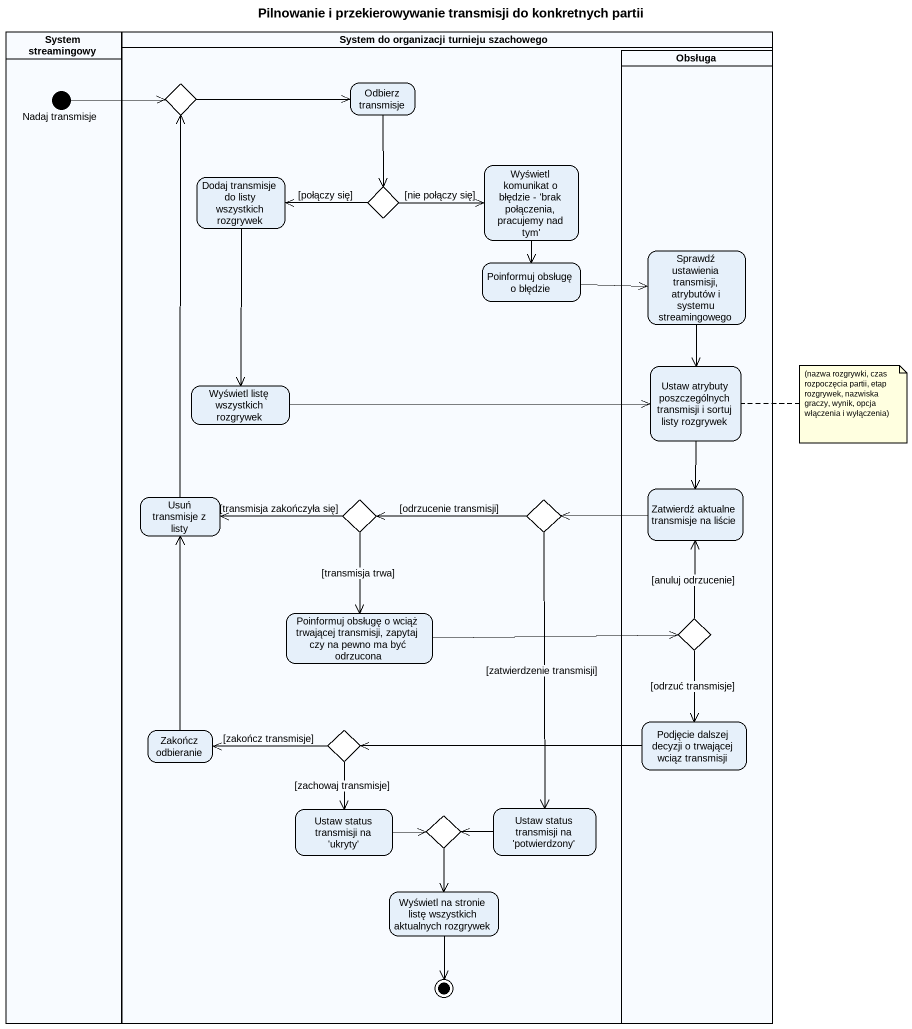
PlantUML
@startuml
title Pilnowanie i przekierowywanie transmisji do konkretnych partii
hide empty description
state "System streamingowy" as System_streamingowy <<partition>> {
  state "Nadaj transmisje" as Nadaj_transmisje <<start>>
}
state "System do organizacji turnieju szachowego" as System_do_organizacji <<partition>> {
  state choice1 <<choice>>
  state "Odbierz transmisje" as Odbierz_transmisje
  state Obsługa <<partition>> {
    state "Sprawdź ustawienia transmisji, atrybutów i systemu streamingowego" as Sprawdź_ustawienia
    state "Ustaw atrybuty poszczególnych transmisji i sortuj listy rozgrywek" as Ustaw_atrybuty
    state "Zatwierdź aktualne transmisje na liście" as Zatwierdź_aktualne
    state choice5 <<choice>>
    state "Podjęcie dalszej decyzji o trwającej wciąz transmisji" as Podjęcie_dalszej_decyzji_o
  }
  state "Wyświetl komunikat o błędzie - 'brak połączenia, pracujemy nad tym'" as Wyświetl_komunikat_o
  state "Dodaj transmisje do listy wszystkich rozgrywek" as Dodaj_transmisje_do_listy
  state choice2 <<choice>>
  state "Poinformuj obsługę o błędzie" as Poinformuj_obsługę_o_błędzie
  state "Wyświetl listę wszystkich rozgrywek" as Wyświetl_listę_wszystkich
  state "Usuń transmisje z listy" as Usuń_transmisje_z_listy
  state choice3 <<choice>>
  state choice4 <<choice>>
  state "Poinformuj obsługę o wciąż trwającej transmisji, zapytaj czy na pewno ma być odrzucona" as Poinformuj_obsługę_o_wciąż
  state "Zakończ odbieranie" as Zakończ_odbieranie
  state choice6 <<choice>>
  state "Ustaw status transmisji na 'ukryty'" as Ustaw_status_transmisji_na
  state choice7 <<choice>>
  state "Ustaw status transmisji na 'potwierdzony'" as Ustaw_status_transmisji_na_2
  state "Wyświetl na stronie listę wszystkich aktualnych rozgrywek" as Wyświetl_na_stronie_listę
  Wyświetl_na_stronie_listę --> [*]
}
choice1 -right-> Odbierz_transmisje
Odbierz_transmisje --> choice2
Nadaj_transmisje -right-> choice1
Wyświetl_komunikat_o --> Poinformuj_obsługę_o_błędzie
Dodaj_transmisje_do_listy --> Wyświetl_listę_wszystkich
choice2 -right-> Wyświetl_komunikat_o : [nie połączy się]
choice2 -left-> Dodaj_transmisje_do_listy : [połączy się]
Sprawdź_ustawienia --> Ustaw_atrybuty
Poinformuj_obsługę_o_błędzie -right-> Sprawdź_ustawienia
Ustaw_atrybuty --> Zatwierdź_aktualne
Wyświetl_listę_wszystkich -right-> Ustaw_atrybuty
Usuń_transmisje_z_listy -up-> choice1
choice3 -left-> Usuń_transmisje_z_listy : [transmisja zakończyła się]
choice3 --> Poinformuj_obsługę_o_wciąż : [transmisja trwa]
choice4 -left-> choice3 : [odrzucenie transmisji]
choice4 --> Ustaw_status_transmisji_na_2 : [zatwierdzenie transmisji]
Zatwierdź_aktualne -left-> choice4
Poinformuj_obsługę_o_wciąż -right-> choice5
choice5 -up-> Zatwierdź_aktualne : [anuluj odrzucenie]
choice5 --> Podjęcie_dalszej_decyzji_o : [odrzuć transmisje]
Zakończ_odbieranie -up-> Usuń_transmisje_z_listy
choice6 -left-> Zakończ_odbieranie : [zakończ transmisje]
choice6 --> Ustaw_status_transmisji_na : [zachowaj transmisje]
Podjęcie_dalszej_decyzji_o -left-> choice6
Ustaw_status_transmisji_na -right-> choice7
choice7 --> Wyświetl_na_stronie_listę
Ustaw_status_transmisji_na_2 -left-> choice7
note right of Ustaw_atrybuty : (nazwa rozgrywki, czas rozpoczęcia partii, etap rozgrywek, nazwiska graczy, wynik, opcja włączenia i wyłączenia)
@enduml
